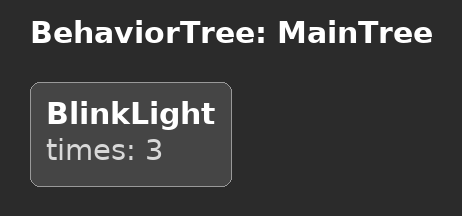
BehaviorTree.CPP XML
<root BTCPP_format="4" main_tree_to_execute="MainTree">
  <BehaviorTree ID="MainTree">
    <BlinkLight times="3" />
  </BehaviorTree>
</root>
